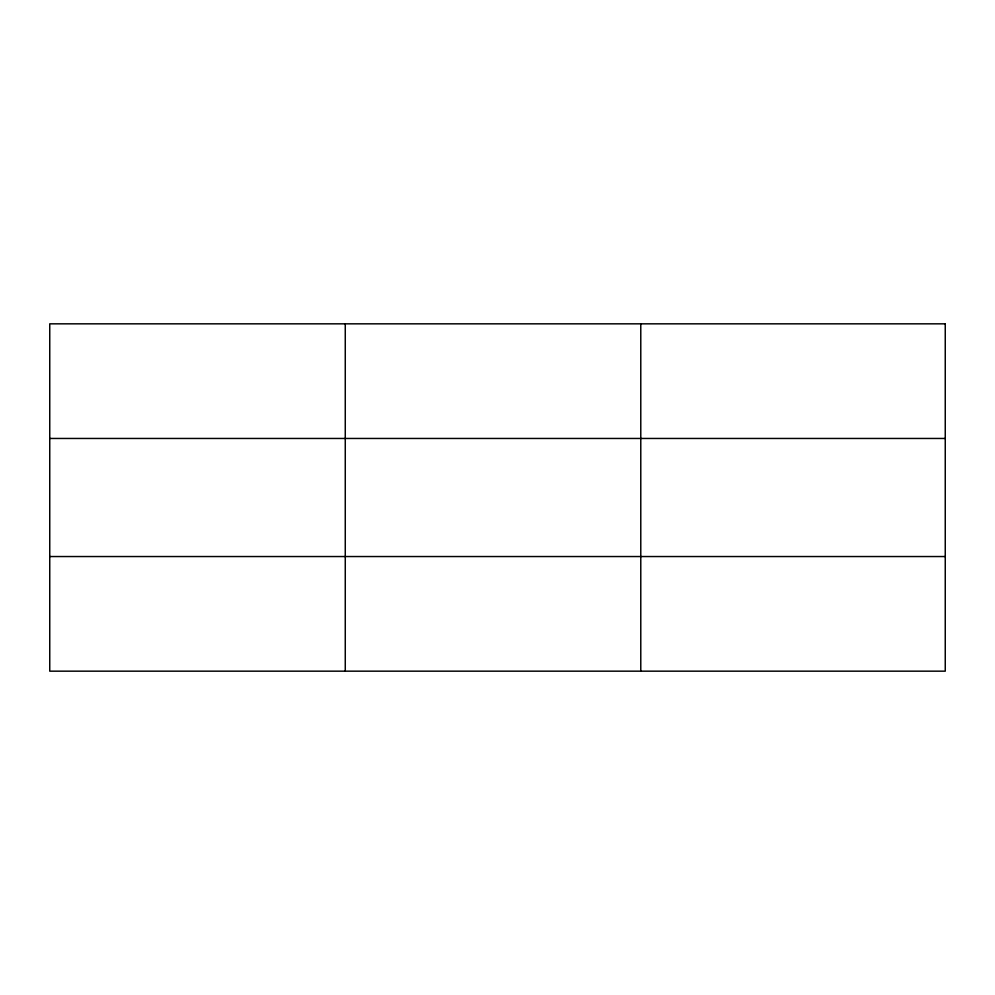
<?xml version="1.0" encoding="UTF-8"?>
<svg xmlns="http://www.w3.org/2000/svg" width="995" height="995" viewBox="0 0 995 995"><rect width="100%" height="100%" fill="white"/><g stroke="black" fill="none" stroke-linecap="round" stroke-linejoin="round"><path stroke-width="1.49" d="M345.265 671.165L345.265 323.835M640.78 671.165L640.78 323.835M49.75 438.459L945.25 438.459M49.75 556.541L945.25 556.541M945.25 323.835L945.25 671.165L49.75 671.165L49.75 323.835L945.25 323.835"/></g></svg>
